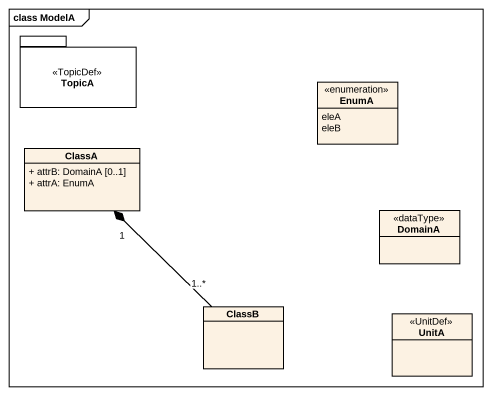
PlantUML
@startuml
mainframe class ModelA
hide circle
hide empty members
skinparam classAttributeIconSize 0
package TopicA <<TopicDef>> {
}
enum EnumA {
  eleA
  eleB
}
class ClassA {
  + attrB: DomainA [0..1]
  + attrA: EnumA
}
class DomainA <<dataType>>
class ClassB
class UnitA <<UnitDef>>
ClassB "1..*" -up-* "1" ClassA
@enduml
